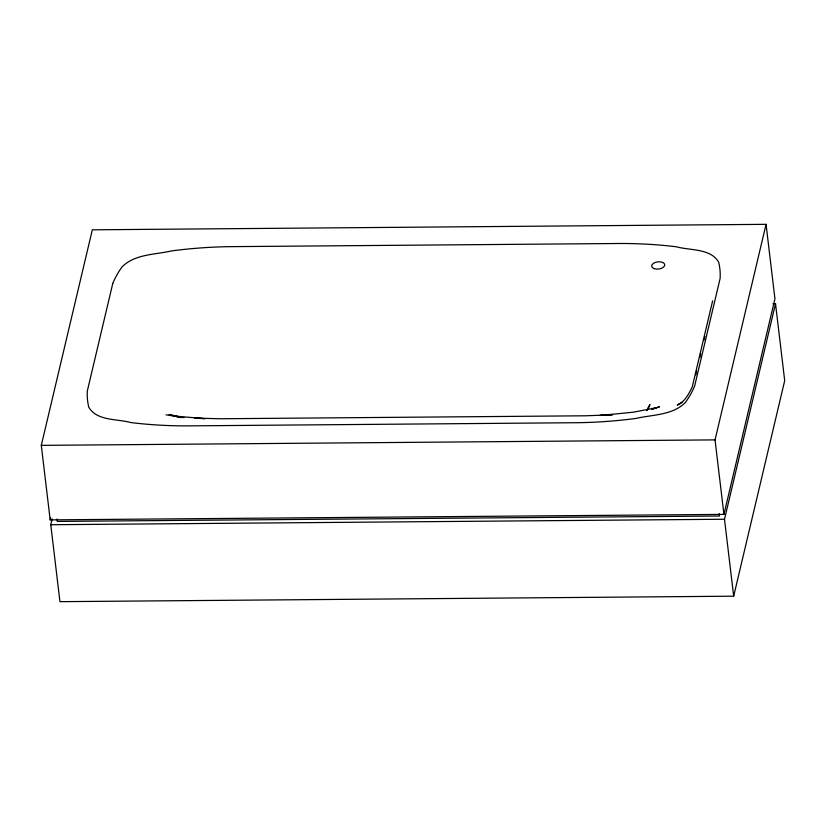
<?xml version="1.0" encoding="UTF-8"?>
<svg xmlns="http://www.w3.org/2000/svg" width="826" height="826" viewBox="0 0 826 826"><rect width="100%" height="100%" fill="white"/><g stroke="black" fill="none" stroke-linecap="round" stroke-linejoin="round"><path stroke-width="1.24" d="M41.3 445.369L92.326 229.814L766.063 224.331L774.943 298.847L723.927 514.391L50.179 519.874L41.3 445.369L715.037 439.886L766.063 224.331M50.179 519.874L50.706 517.695M772.95 303.72L775.521 303.7L784.7 380.631L733.674 596.186L59.937 601.669L50.768 524.727L52.131 518.955M712.632 300.84L692.219 387.084C688.667 393.992 684.816 401.942 677.248 405.081L682.452 402.107M695.76 374.849L696.638 371.122M699.87 357.482L700.747 353.765M703.979 340.126L704.857 336.409M733.674 596.186L724.505 519.244L775.521 303.7M647.274 410.068L649.969 404.544L647.13 409.768M647.377 409.675L648.709 407.837L646.748 410.481M678.198 404.575L680.046 403.615M651.6 409.324L659.447 406.815L653.511 408.571M651.735 409.314L656.112 407.786L633.335 412.205L600.295 415.437L612.582 414.755L585.923 415.788L221.11 418.751L194.843 418.152L204.848 418.658L173.212 415.953L183.981 417.636M50.768 524.727L724.505 519.244M166.026 414.828L181.947 417.316L169.041 414.518L181.09 417.677M715.037 439.886L723.927 514.391M719.219 513.596L719.508 516.023L57.314 521.413L57.025 518.986M112.78 283.421L87.339 390.894A176.103 96.941 -6.8 0 0 88.774 407.177C96.776 421.157 117.375 418.741 131.045 422.582A278.981 153.574 -6.8 0 0 186.604 425.886L578.417 422.695A278.981 153.574 -6.8 0 0 635.762 418.472C652.354 414.611 672.87 415.375 685.497 402.324A176.103 96.941 -6.8 0 0 694.666 385.949L720.107 278.476A176.103 96.941 -6.8 0 0 718.661 262.183C710.659 248.203 690.071 250.619 676.401 246.788A278.981 153.574 -6.8 0 0 620.842 243.484L229.029 246.664A278.981 153.574 -6.8 0 0 171.684 250.897C155.092 254.749 134.576 253.995 121.949 267.046A176.103 96.941 -6.8 0 0 112.78 283.421M654.213 268.656A6.567 3.614 -6.8 0 0 664.693 265.394A6.567 3.614 -6.8 0 0 655.72 262.286A6.567 3.614 -6.8 0 0 654.213 268.656"/></g></svg>
